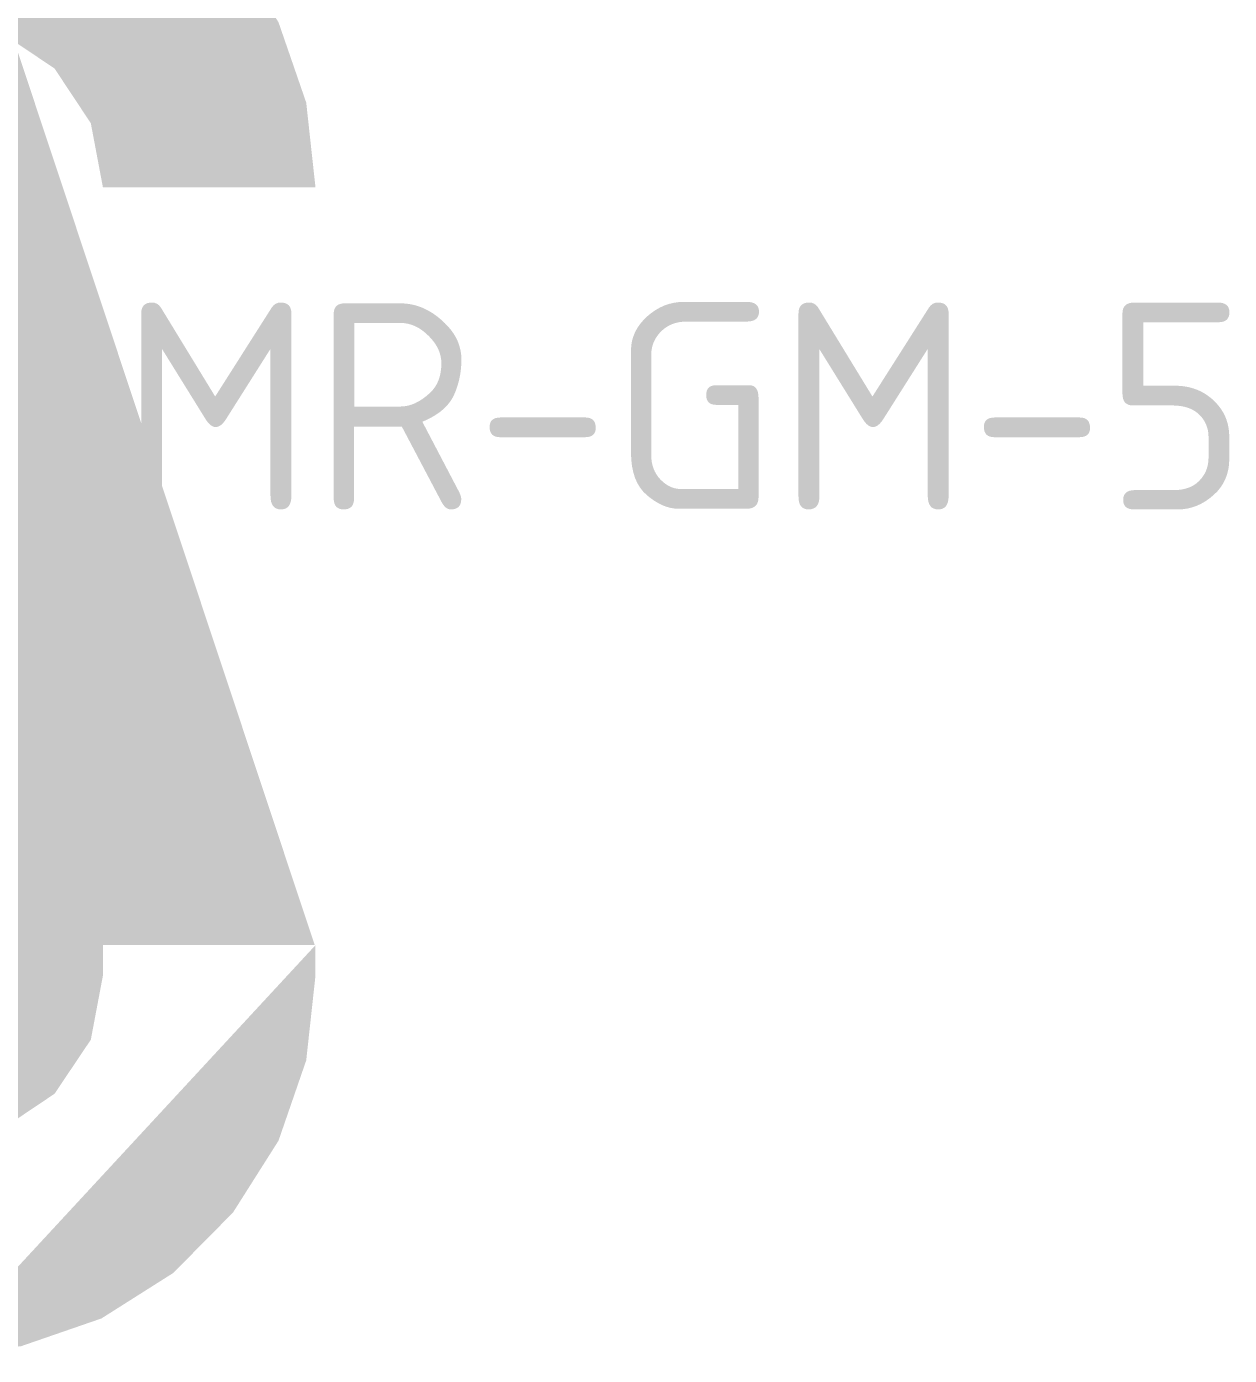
# Model space of a CAD drawing. Extents: x 171 to 1038, y -1303 to 275.
# Drawn here: x 243.99 to 287.6, y 88.18 to 136.36 of the extents above; entities that cross this region are included whole.
import ezdxf
from ezdxf.enums import TextEntityAlignment as Align

# ---------------------------------------------------------------- set-up
doc = ezdxf.new("R2010")
doc.units = 0
doc.header["$LTSCALE"] = 12
doc.header["$MEASUREMENT"] = 0
doc.layers.add('GREEN', color=84, linetype='CONTINUOUS')
doc.layers.add('T25', color=1, linetype='CONTINUOUS')
doc.styles.add('ISO', font='iso3098b.shx')

msp = doc.modelspace()

# ---------------------------------------------------------------- hatches: boundary and pattern name
at = {"layer": 'GREEN'}
h = msp.add_hatch(color=256, dxfattribs=at)
h.paths.add_polyline_path([(254.467, 101.947), (254.441, 101.947)], flags=16)
edge = h.paths.add_edge_path()
edge.add_line((246.76, 103.055), (254.467, 103.055))
edge.add_line((254.467, 103.055), (254.467, 101.947))
edge.add_line((254.132, 98.879), (254.467, 101.947))
edge.add_line((254.132, 98.879), (253.127, 95.967))
edge.add_line((253.127, 95.967), (251.477, 93.363))
edge.add_line((251.477, 93.363), (249.312, 91.172))
edge.add_line((249.312, 91.172), (246.708, 89.523))
edge.add_line((246.708, 89.523), (243.796, 88.517))
edge.add_line((243.796, 88.517), (240.729, 88.182))
edge.add_line((240.729, 88.182), (237.481, 88.595))
edge.add_line((237.481, 88.595), (234.413, 89.755))
edge.add_line((234.413, 89.755), (231.733, 91.61))
edge.add_line((231.733, 91.61), (229.593, 94.085))
edge.add_line((229.593, 94.085), (228.098, 96.998))
edge.add_line((228.098, 96.998), (226.165, 103.261))
edge.add_line((226.165, 103.261), (225.005, 109.705))
edge.add_line((225.005, 109.705), (224.619, 116.252))
edge.add_line((224.619, 116.252), (225.005, 122.773))
edge.add_line((225.005, 122.773), (226.165, 129.217))
edge.add_line((226.165, 129.217), (228.098, 135.481))
edge.add_line((228.098, 135.481), (229.593, 138.393))
edge.add_line((229.593, 138.393), (231.733, 140.868))
edge.add_line((231.733, 140.868), (234.413, 142.724))
edge.add_line((234.413, 142.724), (237.481, 143.909))
edge.add_line((237.481, 143.909), (240.729, 144.296))
edge.add_line((240.729, 144.296), (243.796, 143.961))
edge.add_line((243.796, 143.961), (246.708, 142.956))
edge.add_line((246.708, 142.956), (249.312, 141.306))
edge.add_line((249.312, 141.306), (251.477, 139.141))
edge.add_line((251.477, 139.141), (253.127, 136.512))
edge.add_line((253.127, 136.512), (254.132, 133.599))
edge.add_line((254.132, 133.599), (254.467, 130.532))
edge.add_line((254.467, 130.532), (246.76, 130.532))
edge.add_line((246.76, 130.532), (246.322, 132.852))
edge.add_line((246.322, 132.852), (245.007, 134.836))
edge.add_line((245.007, 134.836), (243.048, 136.151))
edge.add_line((243.048, 136.151), (240.729, 136.589))
edge.add_line((240.729, 136.589), (238.409, 136.125))
edge.add_line((238.409, 136.125), (236.476, 134.759))
edge.add_line((236.476, 134.759), (235.238, 132.749))
edge.add_line((235.238, 132.749), (233.408, 126.279))
edge.add_line((233.408, 126.279), (232.48, 119.603))
edge.add_line((232.48, 119.603), (232.48, 112.875))
edge.add_line((232.48, 112.875), (233.408, 106.225))
edge.add_line((233.408, 106.225), (235.238, 99.756))
edge.add_line((235.238, 99.756), (236.476, 97.719))
edge.add_line((236.476, 97.719), (238.409, 96.379))
edge.add_line((238.409, 96.379), (240.729, 95.889))
edge.add_line((240.729, 95.889), (243.048, 96.353))
edge.add_line((243.048, 96.353), (245.007, 97.668))
edge.add_line((245.007, 97.668), (246.322, 99.627))
edge.add_line((246.322, 99.627), (246.76, 101.947))
edge.add_line((246.76, 101.947), (246.76, 103.055))
edge = h.paths.add_edge_path(flags=16)
edge.add_line((254.467, 103.055), (254.441, 103.055))
edge.add_line((240.729, 144.296), (240.703, 144.296))
edge.add_line((228.098, 135.481), (228.073, 135.481))
edge.add_line((228.098, 96.998), (228.073, 96.998))
edge.add_line((240.729, 88.182), (240.703, 88.182))

# ---------------------------------------------------------------- texts
at = {"layer": 'T25', "color": 1, "style": 'ISO'}
msp.add_text('MR-GM-5', height=7.5, dxfattribs=at).set_placement((267.826, 122.602), align=Align.MIDDLE_CENTER)

doc.saveas('drawing.dxf')
